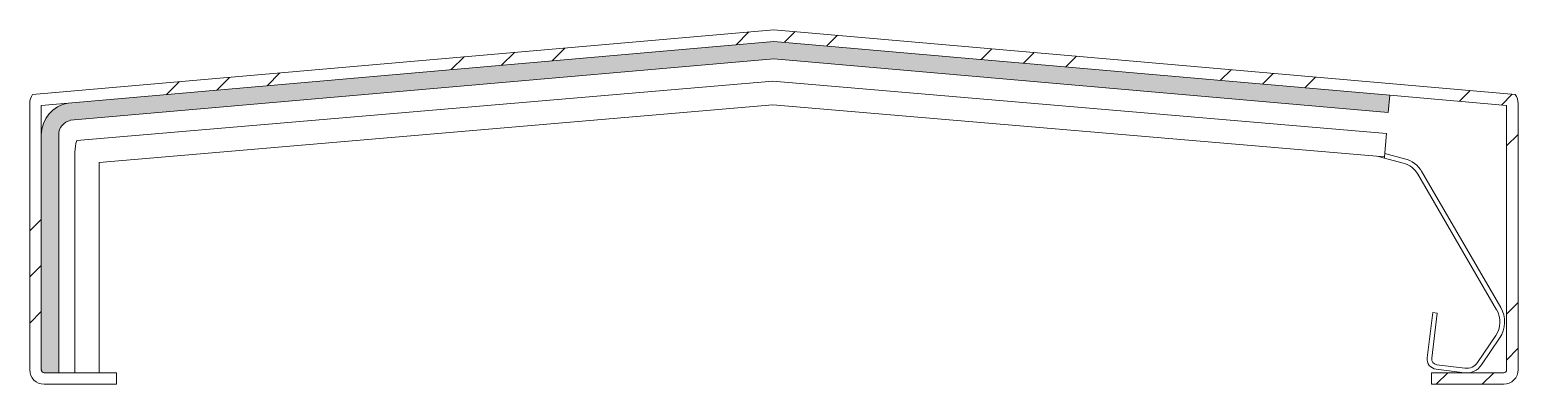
# Model space of a CAD drawing. Header units: metres. Extents: x -128 to 129, y -30 to 31.
import ezdxf

# ---------------------------------------------------------------- set-up
doc = ezdxf.new("R2010")
doc.units = ezdxf.units.M
doc.layers.add('A-DETL-GENF', color=92, linetype='Continuous', lineweight=18)

# ---------------------------------------------------------------- blocks, each defined once
blk = doc.blocks.new('41 roval muurafdeksysteem type G - Type 1-4962805-00_0 Basismaterialen')
at = {"layer": 'A-DETL-GENF', "lineweight": 13}
h = blk.add_hatch(dxfattribs=at)
h.set_pattern_fill('FP_17', color=256, style=0, pattern_type=2)
h.set_pattern_definition([(45, (13518.147, 2858.433), (-22.45064, 22.45064), []), (45, (13526.084, 2858.433), (0, 44.90128), []), (45, (13510.21, 2858.433), (0, 44.90128), [])])
h.paths.add_polyline_path([(126.64, -29.88), (127.2, -29.82), (127.73, -29.63), (128.21, -29.33), (128.6, -28.93), (128.9, -28.45), (129.08, -27.92), (129.14, -27.36), (129.14, 18.63), (129.08, 19.18), (128.9, 19.7), (128.62, 20.17), (0.59, 31.37), (-127.46, 20.16), (-127.73, 19.7), (-127.9, 19.2), (-127.96, 18.67), (-127.9, -27.81), (-127.87, -28.03), (-127.62, -28.63), (-127.23, -29.15), (-126.71, -29.54), (-125.96, -29.81), (-125.46, -29.88), (-112.96, -29.88), (-112.96, -27.88), (-125.59, -27.86), (-125.81, -27.73), (-125.94, -27.51), (-125.96, -27.38), (-125.96, 18.29), (0.59, 29.36), (127.14, 18.29), (127.12, -27.51), (127, -27.73), (126.77, -27.86), (126.64, -27.88), (114.14, -27.88), (114.14, -29.88), (121.2, -29.88)])
at = {"layer": 'A-DETL-GENF'}
blk.add_hatch(color=256, dxfattribs=at).paths.add_polyline_path([(-122.96, -27.88), (-122.96, 13.21), (-122.89, 13.79), (-122.7, 14.34), (-122.38, 14.83), (-121.97, 15.23), (-121.47, 15.53), (-120.92, 15.72), (0.59, 26.35), (106.7, 17.07), (106.96, 20.05), (0.38, 29.34), (-121.33, 18.69), (-122.57, 18.33), (-123.7, 17.69), (-124.65, 16.8), (-125.36, 15.72), (-125.81, 14.5), (-125.96, 13.21), (-125.96, -27.38), (-125.81, -27.73), (-125.59, -27.86), (-125.46, -27.88)])
for p, q in [((0.59, 31.37), (-127.46, 20.16)), ((128.62, 20.17), (0.59, 31.37)), ((0.59, 29.36), (-121.33, 18.69)), ((106.96, 20.05), (0.59, 29.36)), ((-120.92, 15.72), (0.59, 26.35)), ((0.59, 26.35), (106.7, 17.07)), ((0.41, 22.48), (-119.84, 12.21)), ((106.39, 13.47), (0.41, 22.48)), ((-127.96, 18.67), (-127.96, -27.38)), ((-125.96, 18.29), (-121.33, 18.69)), ((-125.96, 13.21), (-125.96, 18.29)), ((-115.96, 8.45), (0.38, 18.37)), ((0.38, 18.37), (106.04, 9.4)), ((106.7, 17.07), (106.96, 20.05)), ((106.96, 20.05), (127.14, 18.29)), ((127.14, 18.29), (127.14, -27.38)), ((129.14, -27.36), (129.14, 18.63)), ((-125.96, 13.21), (-125.96, -27.38)), ((-122.96, -27.88), (-122.96, 13.21)), ((106.04, 9.4), (106.39, 13.47)), ((-120.16, 10.24), (-120.16, -27.88)), ((-115.96, -27.88), (-115.96, 8.45)), ((105, 9.45), (106.02, 9.19)), ((106.04, 9.4), (106.02, 9.19)), ((106.02, 9.19), (109.29, 8.33)), ((109.53, 9.09), (106.09, 10.01)), ((111.77, 6.54), (125.42, -17.01)), ((126.12, -16.61), (112.45, 6.95)), ((114.38, -17.51), (113.42, -25.29)), ((114.21, -25.39), (115.17, -17.59)), ((115.17, -17.59), (114.38, -17.51)), ((125.27, -21.46), (122.14, -26.11)), ((122.8, -26.55), (125.93, -21.91)), ((-125.46, -27.88), (-122.96, -27.88)), ((-120.16, -27.88), (-122.96, -27.88)), ((-120.16, -27.88), (-115.96, -27.88)), ((-112.96, -27.88), (-115.96, -27.88)), ((-112.96, -29.88), (-112.96, -27.88)), ((119.85, -27.88), (114.14, -27.88)), ((114.14, -27.88), (114.14, -29.88)), ((114.99, -27.3), (119.85, -27.9)), ((119.95, -27.1), (115.08, -26.5)), ((126.64, -27.88), (120.53, -27.88)), ((-125.46, -29.88), (-112.96, -29.88)), ((114.14, -29.88), (126.64, -29.88))]:
    blk.add_line(p, q, dxfattribs=at)
for centre, radius, start, end in [((-125.46, 18.67), 2.5, 143.1445, 180), ((-120.4, 13.21), 5.56, 99.6314, 180), ((126.64, 18.63), 2.5, 0, 37.8277), ((-120.4, 13.21), 2.56, 101.8286, 180), ((-113.96, 10.24), 6.2, 161.4926, 180), ((108.23, 4.26), 4.2, 31.0019, 75.458), ((108.23, 4.26), 5, 31.002, 74.9794), ((121.79, -19.11), 4.2, 326.0034, 29.9985), ((121.79, -19.11), 5, 325.994, 30.0034), ((115.21, -25.51), 1.8, 173.0102, 262.9913), ((115.21, -25.51), 1, 173.0579, 263.0452), ((-125.46, -27.38), 2.5, 180, 270), ((-125.46, -27.38), 0.5, 180, 195), ((-125.46, -27.38), 0.5, 180, 270), ((-125.46, -27.38), 0.5, 210, 225), ((120.23, -24.82), 3.1, 262.9913, 326.0196), ((120.23, -24.82), 2.3, 262.9967, 326.0034), ((126.64, -27.38), 2.5, 270, 0.4761), ((126.64, -27.38), 0.5, 270, 0)]:
    blk.add_arc(centre, radius, start, end, dxfattribs=at)

msp = doc.modelspace()

# ---------------------------------------------------------------- block references
msp.add_blockref('41 roval muurafdeksysteem type G - Type 1-4962805-00_0 Basismaterialen', (0, 0))

doc.saveas('drawing.dxf')
